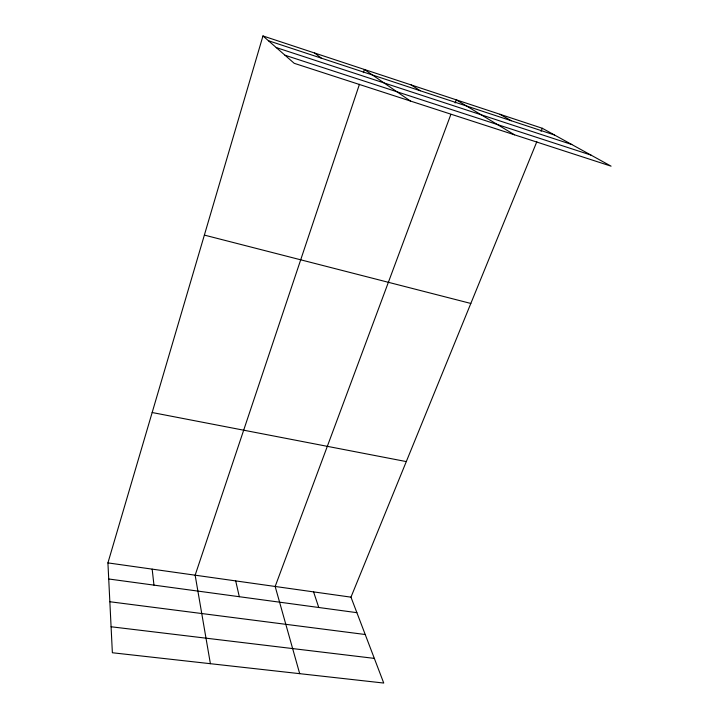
<?xml version="1.0" encoding="UTF-8"?>
<svg xmlns="http://www.w3.org/2000/svg" width="719" height="719" viewBox="0 0 719 719"><rect width="100%" height="100%" fill="white"/><g stroke="black" fill="none" stroke-linecap="round" stroke-linejoin="round"><path stroke-width="1.08" d="M536.823 141.733L350.971 597.156L383.739 683.05L112.371 652.753L107.922 562.896L262.965 35.95L542.315 128.279L611.078 166.161L294.206 63.308L262.965 35.95M359.455 84.258L195.146 575.191L210.397 663.7M363.347 72.646L364.407 69.482L410.432 101.028M450.849 114.456L275.161 586.47L299.697 673.667M455.118 102.979L456.286 99.851L514.552 134.83M541.048 131.388L542.315 128.279M111.085 626.77L374.329 658.388M109.845 601.74L365.216 634.509M108.713 578.984L356.885 612.669M107.922 562.896L350.971 597.156M152.167 412.526L406.298 461.58M204.367 235.095L470.828 303.454M284.967 55.219L590.982 155.088M276.231 47.571L571.794 144.519M268.421 40.722L554.475 134.983M499.993 114.294L511.245 120.738M411.115 84.914L420.318 90.774M314.589 53.017L321.402 58.185M313.574 591.881L318.76 607.492M235.697 580.907L239.301 596.707M152.167 569.133L153.965 585.131"/></g></svg>
